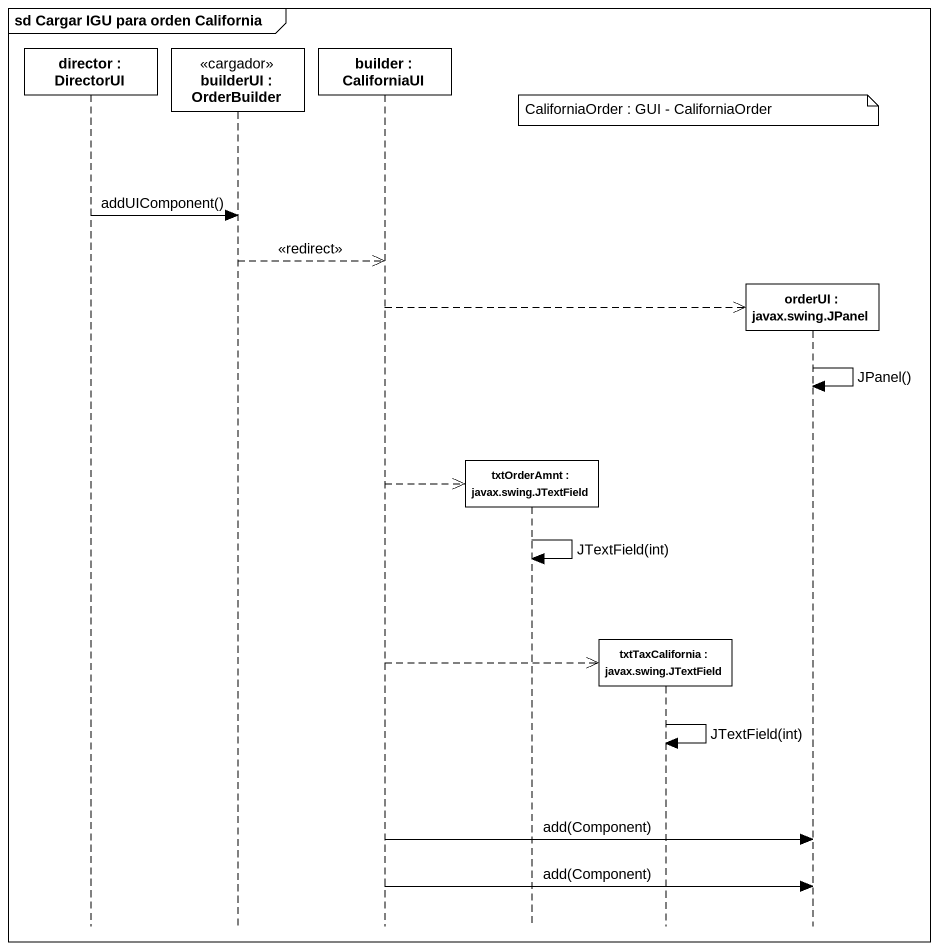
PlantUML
@startuml
mainframe sd Cargar IGU para orden California
hide footbox
participant "director : DirectorUI" as director
participant "builderUI : OrderBuilder" as builderUI <<cargador>>
participant "builder : CaliforniaUI" as builder
participant "txtOrderAmnt : javax.swing.JTextField" as txtOrderAmnt
participant "txtTaxCalifornia : javax.swing.JTextField" as txtTaxCalifornia
participant "orderUI : javax.swing.JPanel" as orderUI

note over txtTaxCalifornia : CaliforniaOrder : GUI - CaliforniaOrder
director -> builderUI : addUIComponent()
builderUI -->> builder : <<redirect>>
builder -->> orderUI **
orderUI -> orderUI : JPanel()
builder -->> txtOrderAmnt **
txtOrderAmnt -> txtOrderAmnt : JTextField(int)
builder -->> txtTaxCalifornia **
txtTaxCalifornia -> txtTaxCalifornia : JTextField(int)
builder -> orderUI : add(Component)
builder -> orderUI : add(Component)
@enduml
